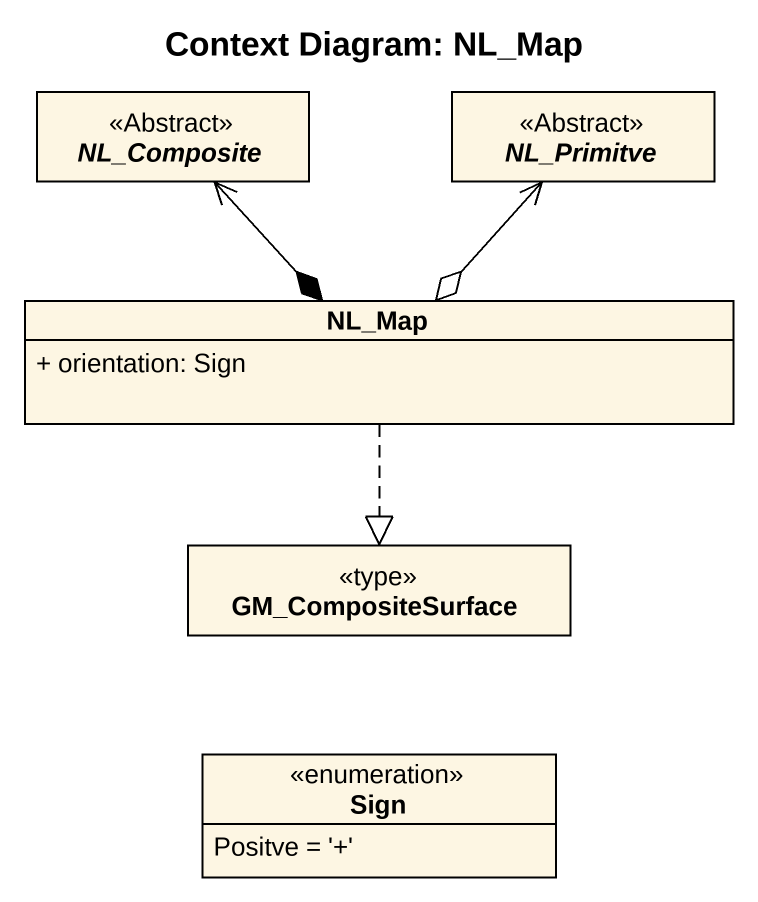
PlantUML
@startuml
title Context Diagram: NL_Map
hide circle
hide empty members
skinparam classAttributeIconSize 0
abstract class NL_Composite <<Abstract>>
abstract class NL_Primitve <<Abstract>>
class NL_Map {
  + orientation: Sign
}
class GM_CompositeSurface <<type>>
enum Sign {
  Positve = '+'
}
NL_Map *-up-> NL_Composite
NL_Map o-up-> NL_Primitve
NL_Map ..|> GM_CompositeSurface
@enduml
